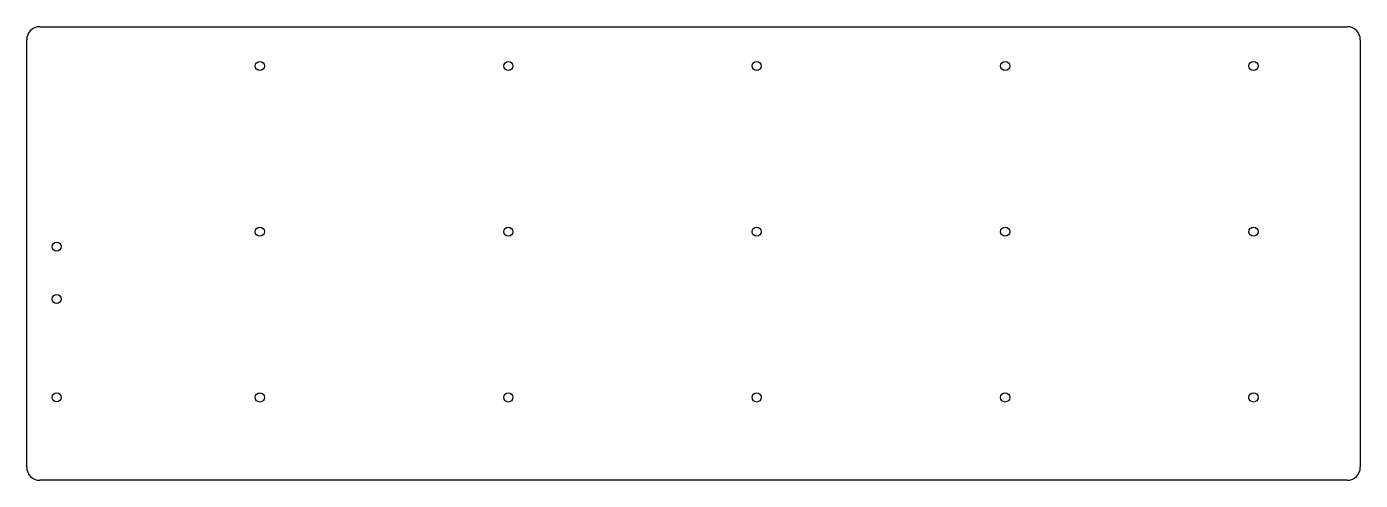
# Model space of a CAD drawing. Header units: millimetres. Extents: x 0 to 306, y 0 to 104.
import ezdxf

# ---------------------------------------------------------------- set-up
doc = ezdxf.new("R2010")
doc.units = ezdxf.units.MM

msp = doc.modelspace()

# ---------------------------------------------------------------- linework, layer by layer
at = {"color": 7, "linetype": 'Continuous', "lineweight": 25}
for p, q in [((0, 3), (0, 101)), ((3, 104), (303, 104)), ((306, 101), (306, 3)), ((303, 0), (3, 0))]:
    msp.add_line(p, q, dxfattribs=at)
for centre in [(53.5, 95), (110.5, 95), (167.5, 95), (224.5, 95), (281.5, 95), (53.5, 57), (110.5, 57), (167.5, 57), (224.5, 57), (281.5, 57), (6.9, 53.57), (6.9, 41.57), (6.9, 19.01), (53.5, 19), (110.5, 19), (167.5, 19), (224.5, 19), (281.5, 19)]:
    msp.add_circle(centre, 1.05, dxfattribs=at)
for centre, start, end in [((3, 101), 90, 180), ((303, 101), 0, 90), ((3, 3), 180, 270), ((303, 3), 270, 0)]:
    msp.add_arc(centre, 3, start, end, dxfattribs=at)

doc.saveas('drawing.dxf')
